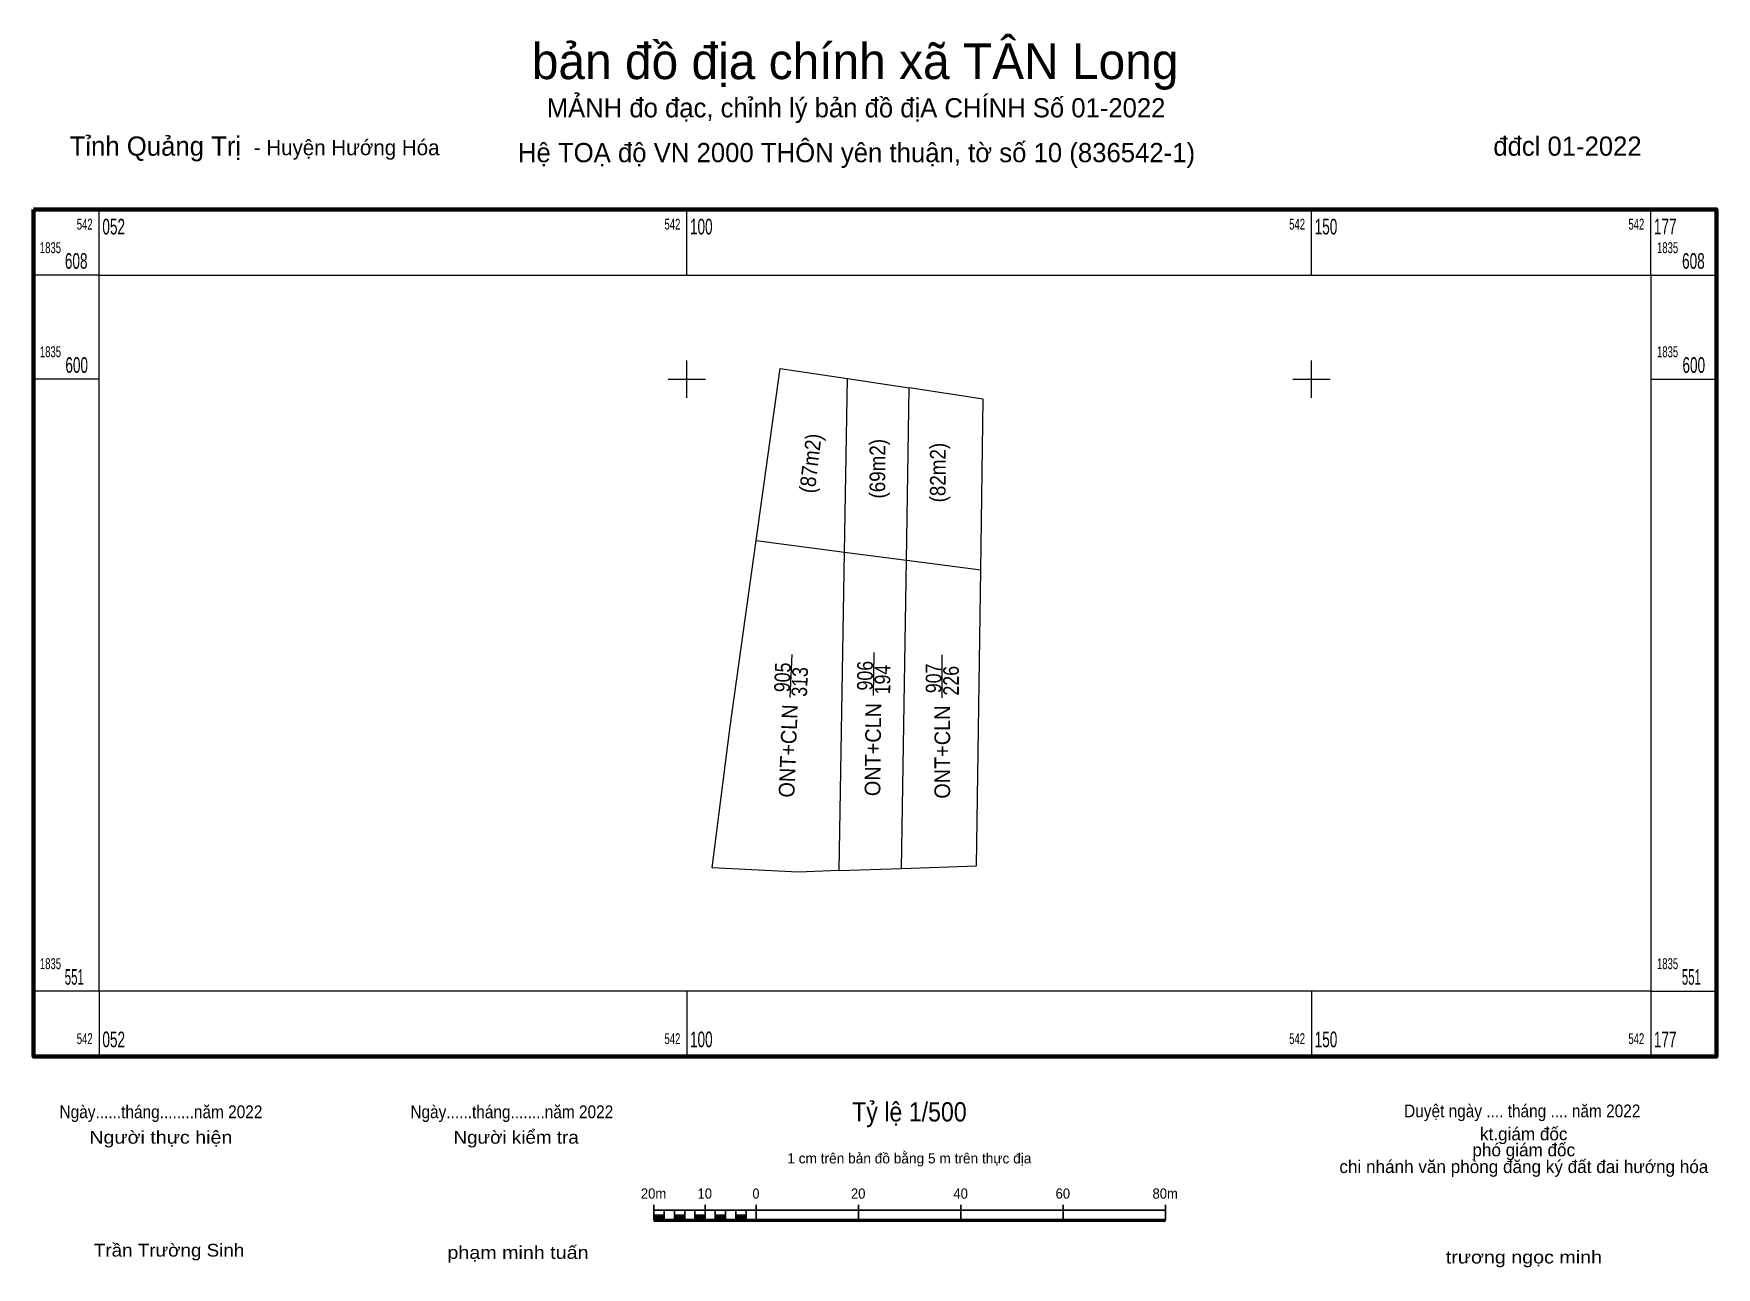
# Model space of a CAD drawing. Header units: metres. Extents: x 542048 to 542182, y 1835529 to 1835628.
import ezdxf
from ezdxf.enums import TextEntityAlignment as Align

# ---------------------------------------------------------------- set-up
doc = ezdxf.new("R2010")
doc.units = ezdxf.units.M
doc.header["$LTSCALE"] = 0.49
doc.layers.add('1', color=7, linetype='Continuous')
doc.layers.add('4', color=7, linetype='Continuous')
for name, color, linetype, lineweight in [('10', 7, 'Continuous', 13), ('13', 7, 'Continuous', 13), ('2', 7, 'Continuous', 25), ('30', 7, 'Continuous', 13), ('63', 7, 'Continuous', 13), ('9', 7, 'Continuous', 13)]:
    doc.layers.add(name, color=color, linetype=linetype, lineweight=lineweight)

msp = doc.modelspace()

# ---------------------------------------------------------------- hatches: boundary and pattern name
at = {"layer": '2'}
for points in [[(542097.37, 1835532.67), (542098.19, 1835532.67), (542098.19, 1835533.08), (542097.37, 1835533.08)], [(542099.01, 1835532.67), (542099.83, 1835532.67), (542099.83, 1835533.08), (542099.01, 1835533.08)], [(542100.65, 1835532.67), (542101.46, 1835532.67), (542101.46, 1835533.08), (542100.65, 1835533.08)], [(542102.28, 1835532.67), (542103.1, 1835532.67), (542103.1, 1835533.08), (542102.28, 1835533.08)], [(542103.92, 1835532.67), (542104.74, 1835532.67), (542104.74, 1835533.08), (542103.92, 1835533.08)]]:
    msp.add_hatch(color=256, dxfattribs=at).paths.add_polyline_path(points)

# ---------------------------------------------------------------- linework, layer by layer
at = {"layer": '10'}
for p, q in [((542112.85, 1835600.04), (542117.8, 1835599.3)), ((542112.19, 1835560.66), (542117.19, 1835560.83))]:
    msp.add_line(p, q, dxfattribs=at)
for points in [[(542112.19, 1835560.66), (542108.92, 1835560.54), (542102.03, 1835560.89), (542103.48, 1835572.18), (542105.55, 1835587.07), (542107.47, 1835600.85), (542112.85, 1835600.04)], [(542117.19, 1835560.83), (542123.19, 1835561.04), (542123.53, 1835584.73), (542123.73, 1835598.4), (542117.8, 1835599.3)]]:
    msp.add_lwpolyline(points, dxfattribs=at)
at = {"layer": '13'}
for p, q in [((542114.94, 1835574.68), (542114.98, 1835578.12)), ((542108.28, 1835574.52), (542108.42, 1835577.96)), ((542120.44, 1835574.48), (542120.44, 1835577.92))]:
    msp.add_line(p, q, dxfattribs=at)
at = {"layer": '2'}
for p, q in [((542097.37, 1835532.67), (542097.37, 1835533.9)), ((542101.46, 1835532.67), (542101.46, 1835533.9)), ((542105.56, 1835532.67), (542105.56, 1835533.9)), ((542113.75, 1835532.67), (542113.75, 1835533.9)), ((542121.94, 1835532.67), (542121.94, 1835533.9)), ((542130.13, 1835532.67), (542130.13, 1835533.9)), ((542138.32, 1835532.67), (542138.32, 1835533.9)), ((542097.37, 1835533.49), (542138.32, 1835533.49)), ((542098.19, 1835532.67), (542098.19, 1835533.49)), ((542099.01, 1835532.67), (542099.01, 1835533.49)), ((542099.83, 1835532.67), (542099.83, 1835533.49)), ((542100.65, 1835532.67), (542100.65, 1835533.49)), ((542102.28, 1835532.67), (542102.28, 1835533.49)), ((542103.1, 1835532.67), (542103.1, 1835533.49)), ((542103.92, 1835532.67), (542103.92, 1835533.49)), ((542104.74, 1835532.67), (542104.74, 1835533.49))]:
    msp.add_line(p, q, dxfattribs=at)
at = {"layer": '2', "lineweight": 53}
msp.add_line((542097.37, 1835532.67), (542138.32, 1835532.67), dxfattribs=at)
at = {"layer": '2', "lineweight": 13}
for points in [[(542097.37, 1835532.67), (542098.19, 1835532.67), (542098.19, 1835533.08), (542097.37, 1835533.08)], [(542099.01, 1835532.67), (542099.83, 1835532.67), (542099.83, 1835533.08), (542099.01, 1835533.08)], [(542100.65, 1835532.67), (542101.46, 1835532.67), (542101.46, 1835533.08), (542100.65, 1835533.08)], [(542102.28, 1835532.67), (542103.1, 1835532.67), (542103.1, 1835533.08), (542102.28, 1835533.08)], [(542103.92, 1835532.67), (542104.74, 1835532.67), (542104.74, 1835533.08), (542103.92, 1835533.08)]]:
    msp.add_lwpolyline(points, close=True, dxfattribs=at)
at = {"layer": '30'}
for p, q in [((542105.55, 1835587.07), (542112.62, 1835586.15)), ((542112.62, 1835586.15), (542117.58, 1835585.5))]:
    msp.add_line(p, q, dxfattribs=at)
msp.add_lwpolyline([(542117.58, 1835585.5), (542123.53, 1835584.73), (542123.53, 1835584.73)], dxfattribs=at)
at = {"layer": '63'}
for p, q in [((542052.97, 1835608.33), (542052.97, 1835613.58)), ((542100, 1835608.33), (542100, 1835613.58)), ((542150, 1835608.33), (542150, 1835613.58)), ((542177.15, 1835608.33), (542177.15, 1835613.58)), ((542052.97, 1835608.33), (542047.72, 1835608.33)), ((542177.15, 1835608.33), (542182.4, 1835608.33)), ((542100, 1835598.5), (542100, 1835601.5)), ((542150, 1835598.5), (542150, 1835601.5)), ((542052.97, 1835600), (542047.72, 1835600)), ((542098.5, 1835600), (542101.5, 1835600)), ((542148.5, 1835600), (542151.5, 1835600)), ((542177.15, 1835600), (542182.4, 1835600)), ((542052.97, 1835551.02), (542047.72, 1835551.02)), ((542052.97, 1835551.02), (542052.97, 1835545.77)), ((542100, 1835551.02), (542100, 1835545.77)), ((542150, 1835551.02), (542150, 1835545.77)), ((542177.15, 1835551.02), (542177.15, 1835545.77)), ((542177.15, 1835551.02), (542182.4, 1835551.02))]:
    msp.add_line(p, q, dxfattribs=at)
at = {"layer": '63', "lineweight": 70}
msp.add_lwpolyline([(542047.72, 1835613.58), (542182.4, 1835613.58), (542182.4, 1835545.77), (542047.72, 1835545.77)], close=True, dxfattribs=at)
at = {"layer": '63'}
msp.add_lwpolyline([(542052.97, 1835608.33), (542177.15, 1835608.33), (542177.15, 1835551.02), (542052.97, 1835551.02)], close=True, dxfattribs=at)
at = {"layer": '9'}
for points in [[(542112.19, 1835560.66), (542112.62, 1835586.15), (542112.85, 1835600.04)], [(542117.19, 1835560.83), (542117.58, 1835585.5), (542117.8, 1835599.3)]]:
    msp.add_lwpolyline(points, dxfattribs=at)

# ---------------------------------------------------------------- texts
at = {"layer": '1', "width": 0.9}
for s, rotation, p in [('(87m2)', 83.137, (542110.5119, 1835593.1853)), ('(69m2)', 90, (542115.88, 1835592.825)), ('(82m2)', 90, (542120.71, 1835592.515))]:
    msp.add_text(s, height=1.25, rotation=rotation, dxfattribs=at).set_placement(p, align=Align.CENTER)
at = {"layer": '13', "width": 0.85}
for s, rotation, p in [('905', 87.734, (542108.2779, 1835576.1003)), ('906', 89.397, (542114.8828, 1835576.2534)), ('907', 90, (542120.37, 1835576.045))]:
    msp.add_text(s, height=1.25, rotation=rotation, dxfattribs=at).set_placement(p, align=Align.CENTER)
at = {"layer": '2'}
for s, height, p in [('bản đồ địa chính xã TÂN Long', 2.865, (542113.47, 1835624.01)), ('MẢNH đo đạc, chỉnh lý bản đồ địA CHÍNH Số 01-2022', 1.535, (542113.545, 1835620.95)), ('Hệ TOẠ độ VN 2000 THÔN yên thuận, tờ số 10 (836542-1)', 1.539, (542113.58, 1835617.36)), ('phó giám đốc', 1.024, (542166.985, 1835537.79)), ('kt.giám đốc', 1.024, (542166.985, 1835539.07)), ('1 cm trên bản đồ bằng 5 m trên thực địa', 0.8188, (542117.81, 1835537.22)), ('chi nhánh văn phòng đăng ký đất đai hướng hóa', 1.024, (542166.995, 1835536.45))]:
    msp.add_text(s, height=height, dxfattribs=at).set_placement(p, align=Align.CENTER)
for s, height, p in [('Tỉnh Quảng Trị ', 1.539, (542050.6, 1835617.88)), ('- Huyện Hướng Hóa', 1.228, (542065.34, 1835617.92))]:
    msp.add_text(s, height=height, dxfattribs=at).set_placement(p)
msp.add_text(' đđcl 01-2022', height=1.535, dxfattribs=at).set_placement((542176.42, 1835617.88), align=Align.RIGHT)
at = {"layer": '2', "width": 0.95}
for rotation, p in [(89.397, (542115.5582, 1835574.0669)), (87.734, (542108.8861, 1835573.9306)), (90, (542121.07, 1835573.87))]:
    msp.add_text('ONT+CLN', height=1.25, rotation=rotation, dxfattribs=at).set_placement(p, align=Align.RIGHT)
at = {"layer": '2'}
for s, height, width, p in [('Ngày......tháng........năm 2022', 1.024, 0.9, (542057.91, 1835540.84)), ('Ngày......tháng........năm 2022', 1.024, 0.9, (542085.99, 1835540.84)), ('Tỷ lệ 1/500', 1.54, 0.9, (542117.815, 1835540.58)), ('Duyệt ngày .... tháng .... năm 2022', 1.024, 0.9, (542166.865, 1835540.91)), ('Người thực hiện', 1.024, 1.15, (542057.9, 1835538.8)), ('Người kiểm tra', 1.024, 1.1, (542086.335, 1835538.8)), ('20m', 0.8188, 0.95, (542097.335, 1835534.4)), ('10', 0.8188, 0.95, (542101.435, 1835534.4)), ('0', 0.8188, 0.9, (542105.53, 1835534.4)), ('20', 0.8188, 0.95, (542113.715, 1835534.4)), ('40', 0.8188, 0.95, (542121.915, 1835534.4)), ('60', 0.8188, 0.95, (542130.095, 1835534.4)), ('80m', 0.8188, 0.95, (542138.285, 1835534.4)), ('Trần Trường Sinh', 1.024, 1.1, (542058.56, 1835529.76)), ('phạm minh tuấn', 1.024, 1.15, (542086.485, 1835529.58)), ('trương ngọc minh', 1.024, 1.15, (542167, 1835529.21))]:
    msp.add_text(s, height=height, dxfattribs=dict(at, width=width)).set_placement(p, align=Align.CENTER)
at = {"layer": '4', "width": 0.85}
for s, rotation, p in [('313', 87.734, (542109.6575, 1835575.7403)), ('194', 89.397, (542116.2828, 1835575.9434)), ('226', 90, (542121.77, 1835575.855))]:
    msp.add_text(s, height=1.25, rotation=rotation, dxfattribs=at).set_placement(p, align=Align.CENTER)
at = {"layer": '63'}
for s, height, width, p in [('542', 0.875, 0.65, (542052.44, 1835611.96)), ('542', 0.875, 0.65, (542099.48, 1835611.96)), ('542', 0.875, 0.65, (542149.48, 1835611.96)), ('542', 0.875, 0.65, (542176.63, 1835611.96)), ('608', 1.25, 0.65, (542052.03, 1835608.83)), ('608', 1.25, 0.65, (542181.47, 1835608.83)), ('600', 1.25, 0.65, (542052.07, 1835600.5)), ('600', 1.25, 0.65, (542181.5, 1835600.5)), ('551', 1.25, 0.55, (542051.74, 1835551.52)), ('551', 1.25, 0.55, (542181.17, 1835551.52)), ('542', 0.875, 0.65, (542052.44, 1835546.77)), ('542', 0.875, 0.65, (542099.48, 1835546.77)), ('542', 0.875, 0.65, (542149.48, 1835546.77)), ('542', 0.875, 0.65, (542176.63, 1835546.77))]:
    msp.add_text(s, height=height, dxfattribs=dict(at, width=width)).set_placement(p, align=Align.RIGHT)
at = {"layer": '63', "width": 0.65}
for s, height, p in [('052', 1.25, (542053.22, 1835611.58)), ('100', 1.25, (542100.25, 1835611.58)), ('150', 1.25, (542150.25, 1835611.58)), ('177', 1.25, (542177.4, 1835611.58)), ('1835', 0.875, (542048.22, 1835610.08)), ('1835', 0.875, (542177.65, 1835610.08)), ('1835', 0.875, (542048.22, 1835601.75)), ('1835', 0.875, (542177.65, 1835601.75)), ('1835', 0.875, (542048.22, 1835552.77)), ('1835', 0.875, (542177.65, 1835552.77)), ('052', 1.25, (542053.22, 1835546.52)), ('100', 1.25, (542100.25, 1835546.52)), ('150', 1.25, (542150.25, 1835546.52)), ('177', 1.25, (542177.4, 1835546.52))]:
    msp.add_text(s, height=height, dxfattribs=at).set_placement(p)

doc.saveas('drawing.dxf')
